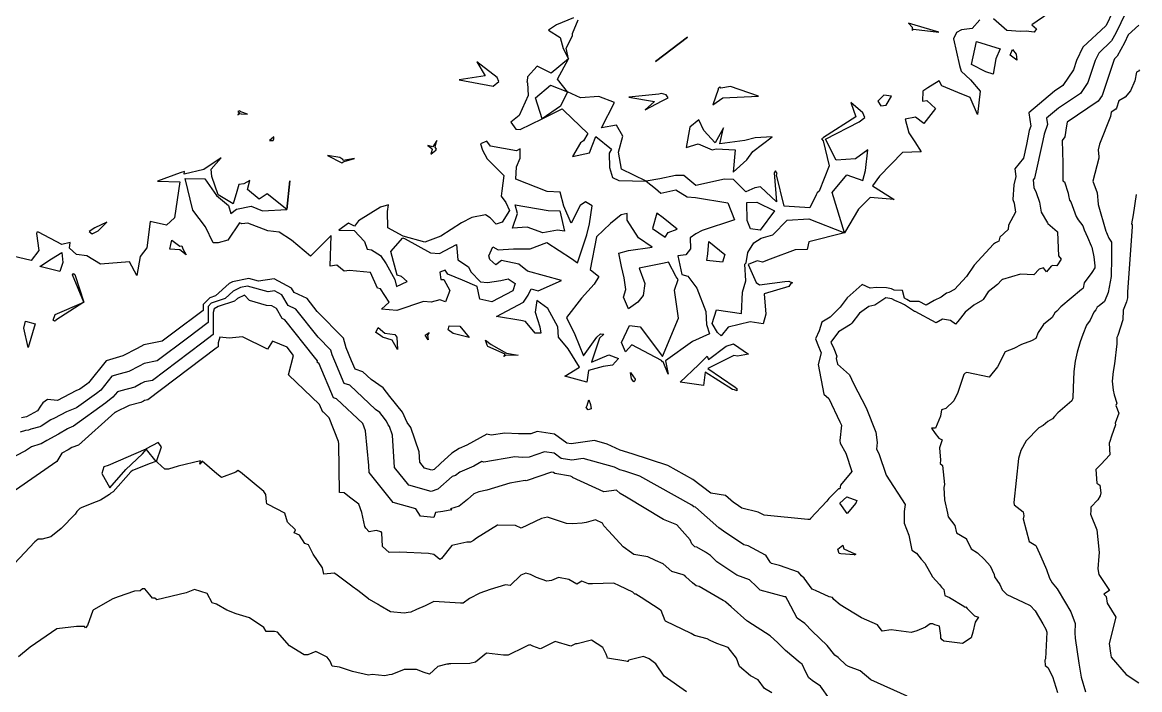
# Model space of a CAD drawing. Header units: inches. Extents: x 1412000 to 4237944, y 4931095 to 14792305.
# Drawn here: x 2824176.7 to 2824328.6, y 9862609.8 to 9862700.4 of the extents above; entities that cross this region are included whole.
import ezdxf

# ---------------------------------------------------------------- set-up
doc = ezdxf.new("R2010")
doc.units = ezdxf.units.IN
doc.header["$MEASUREMENT"] = 0

msp = doc.modelspace()

# ---------------------------------------------------------------- linework, layer by layer
for points in [[(2824327.33, 9862703.09), (2824325.31, 9862698.96), (2824324.74, 9862697.91), (2824322.99, 9862696.27), (2824322.52, 9862695.27), (2824321.52, 9862692.26), (2824320.52, 9862690.78), (2824317.55, 9862688.79), (2824315.92, 9862687.41), (2824316.03, 9862686.57), (2824315.59, 9862685.25), (2824315.42, 9862684.39), (2824314.25, 9862679.27), (2824314.07, 9862679.05), (2824314.18, 9862678.02), (2824314.51, 9862677.34), (2824314.96, 9862676.04), (2824315.18, 9862674.68), (2824316.02, 9862673.23), (2824316.07, 9862673.13), (2824316.09, 9862673.11), (2824317.37, 9862672.02), (2824317.39, 9862671.99), (2824317.4, 9862671.96), (2824317.54, 9862668.72), (2824317.88, 9862668.28), (2824317.29, 9862667.39), (2824316.75, 9862667.41), (2824316.52, 9862667.32), (2824315.89, 9862666.58), (2824315.5, 9862667.12), (2824314.9, 9862666.93), (2824314.16, 9862666.15), (2824312.37, 9862666.23), (2824309.94, 9862665.53), (2824309.89, 9862665.52), (2824309.77, 9862665.43), (2824309.24, 9862664.85), (2824307.99, 9862663.84), (2824307.31, 9862662.8), (2824307.22, 9862662.7), (2824306.01, 9862662.05), (2824304.83, 9862661.09), (2824304.22, 9862660.28), (2824303.87, 9862659.82), (2824303.55, 9862659.44), (2824302.86, 9862659.95), (2824301.77, 9862660.14), (2824300.92, 9862659.65), (2824298.04, 9862661.18), (2824297.98, 9862661.18), (2824296.59, 9862662.1), (2824296.16, 9862662.32), (2824295.29, 9862662.67), (2824294.87, 9862662.89), (2824294.09, 9862663.01), (2824292.59, 9862662.02), (2824291.74, 9862661.86), (2824290.48, 9862660.93), (2824289.47, 9862659.6), (2824289.27, 9862659.4), (2824287.64, 9862658.39), (2824286.59, 9862657.01), (2824287.01, 9862656.13), (2824287.42, 9862655.09), (2824287.34, 9862654.79), (2824287.49, 9862654.03), (2824289.11, 9862652.56), (2824289.66, 9862651.41), (2824291.41, 9862648.1), (2824292.69, 9862644.8), (2824292.87, 9862643.39), (2824292.81, 9862642.48), (2824293.14, 9862641.9), (2824294.1, 9862638.93), (2824296.7, 9862634.97), (2824296.56, 9862634.02), (2824296.57, 9862632.43), (2824297.19, 9862630.79), (2824297.6, 9862628.78), (2824298.23, 9862628.35), (2824298.86, 9862627.55), (2824299.37, 9862627.01), (2824300.39, 9862625.14), (2824301.38, 9862624.12), (2824301.62, 9862623.73), (2824301.96, 9862623.44), (2824302.07, 9862622.63), (2824302.74, 9862622.33), (2824304.68, 9862621.16), (2824304.86, 9862621.01), (2824304.95, 9862621.05), (2824305.14, 9862620.86), (2824306.13, 9862619.85), (2824306.66, 9862619.67), (2824306.21, 9862618.98), (2824305.88, 9862617.65), (2824305.68, 9862616.88), (2824304.49, 9862616.11), (2824301.97, 9862616.39), (2824301.71, 9862616.59), (2824301.54, 9862616.8), (2824301.54, 9862617.16), (2824301.34, 9862618.43), (2824300.74, 9862618.63), (2824300.44, 9862618.76), (2824300.08, 9862618.77), (2824299.47, 9862618.3), (2824298.29, 9862617.83), (2824297.49, 9862617.58), (2824294.8, 9862617.96), (2824293.59, 9862617.76), (2824292.94, 9862618.61), (2824291.47, 9862619.25), (2824290.78, 9862619.58), (2824287.88, 9862621.32), (2824286.99, 9862622.06), (2824286.83, 9862622.36), (2824286.37, 9862622.45), (2824284.5, 9862623.27), (2824284.05, 9862623.48), (2824282.96, 9862624.98), (2824282.6, 9862625.26), (2824282.19, 9862625.78), (2824279.64, 9862626.7), (2824278.52, 9862626.97), (2824278.35, 9862627.14), (2824277.74, 9862628.08), (2824277.72, 9862628.09), (2824275.34, 9862629.37), (2824274.77, 9862629.5), (2824272.01, 9862631.35), (2824271.38, 9862631.79), (2824268.22, 9862634.62), (2824267.99, 9862634.66), (2824267.71, 9862634.87), (2824260.64, 9862638.81), (2824258.61, 9862639.47), (2824257.93, 9862639.68), (2824257.19, 9862640.03), (2824252.93, 9862641.21), (2824251.38, 9862640.99), (2824249.93, 9862641.23), (2824248.98, 9862641.92), (2824247.67, 9862642.13), (2824245.59, 9862641.39), (2824244.67, 9862641.37), (2824243.67, 9862641.44), (2824239.44, 9862640.73), (2824239.19, 9862640.8), (2824238.07, 9862640.17), (2824236.18, 9862639.35), (2824235.6, 9862638.89), (2824235.15, 9862638.76), (2824233.2, 9862637.06), (2824232.27, 9862636.71), (2824229.27, 9862637.57), (2824227.32, 9862640.01), (2824227.02, 9862644.39), (2824226.62, 9862645.55), (2824226.44, 9862645.79), (2824226.22, 9862646.29), (2824225.61, 9862647.05), (2824225.29, 9862647.47), (2824224.71, 9862647.87), (2824221.22, 9862651.17), (2824220.48, 9862651.39), (2824219.18, 9862654.45), (2824218.83, 9862655.31), (2824218.66, 9862655.93), (2824216.94, 9862657.68), (2824213.91, 9862661.49), (2824212.85, 9862661.99), (2824211.99, 9862663.45), (2824211, 9862663.97), (2824210.14, 9862663.85), (2824207.32, 9862664.6), (2824206.38, 9862664.41), (2824205.38, 9862663.95), (2824204.27, 9862662.95), (2824202.4, 9862662.3), (2824201.97, 9862661.87), (2824201.98, 9862659.67), (2824199.16, 9862657.56), (2824195.06, 9862654.47), (2824193.28, 9862654.12), (2824192.62, 9862653.76), (2824191.21, 9862653.02), (2824190.02, 9862652.71), (2824188.88, 9862652.38), (2824187.38, 9862650.51), (2824186.8, 9862650.04), (2824184.1, 9862648.1), (2824182.71, 9862647.57), (2824181.09, 9862646.7), (2824180.62, 9862646.44), (2824179.31, 9862645.59), (2824179.11, 9862645.49), (2824177.87, 9862645.18), (2824177.57, 9862645.08), (2824177.17, 9862645.02), (2824176.44, 9862644.8)], [(2824251.62, 9862701.05), (2824249.31, 9862700.1), (2824248.21, 9862699.39), (2824249.82, 9862698.37), (2824250.24, 9862696.88), (2824250.93, 9862695.46), (2824248.6, 9862693.52), (2824246.67, 9862694.47), (2824245.38, 9862693.04), (2824245.32, 9862692.45), (2824245.27, 9862692.3), (2824245.38, 9862692.2), (2824245.46, 9862690.49), (2824244.23, 9862687.79), (2824243.13, 9862686.87), (2824243.81, 9862685.91), (2824244.38, 9862685.89), (2824247.39, 9862687.35), (2824250.08, 9862688.68), (2824250.32, 9862688.48), (2824253.57, 9862685.36), (2824252.98, 9862684.34), (2824252.6, 9862684.09), (2824251.51, 9862682.21), (2824253.81, 9862682.72), (2824254.18, 9862683.66), (2824254.64, 9862684.93), (2824256.78, 9862683.23), (2824256.46, 9862682.68), (2824256.54, 9862680.71), (2824256.93, 9862679.36), (2824257.77, 9862678.98), (2824261.5, 9862678.85), (2824262.79, 9862677.87), (2824263.51, 9862677.25), (2824265.51, 9862677.69), (2824267.06, 9862676.76), (2824268.19, 9862676.65), (2824272.62, 9862675.93), (2824273.49, 9862673.62), (2824269.13, 9862672.17), (2824268.27, 9862671.72), (2824267.5, 9862671.17), (2824267.52, 9862669.66), (2824266.91, 9862668.85), (2824265.8, 9862668.75), (2824266.33, 9862666.18), (2824267.17, 9862665.96), (2824268.4, 9862664.33), (2824269.59, 9862661.15), (2824269.71, 9862659.42), (2824270.09, 9862658.13), (2824267.81, 9862657.09), (2824264.11, 9862654.48), (2824264.47, 9862652.67), (2824263.79, 9862654.33), (2824263.71, 9862654.36), (2824263.57, 9862654.52), (2824259.54, 9862656.65), (2824258.7, 9862655.71), (2824258.15, 9862656.96), (2824259.23, 9862659.26), (2824260.67, 9862659.09), (2824263.72, 9862655.04), (2824265.9, 9862660.26), (2824265.34, 9862664.05), (2824265.85, 9862665.5), (2824265.57, 9862665.88), (2824264.54, 9862667.87), (2824263.96, 9862667.73), (2824260.54, 9862667.04), (2824261.34, 9862664.98), (2824261.11, 9862663.33), (2824260.36, 9862662.42), (2824259.1, 9862661.52), (2824258.43, 9862663.13), (2824258.73, 9862664.15), (2824258.53, 9862665.76), (2824258.15, 9862667.28), (2824257.8, 9862669.1), (2824259.1, 9862669.46), (2824262.3, 9862669.92), (2824260.45, 9862671.19), (2824258.92, 9862673.59), (2824258.92, 9862674.5), (2824258.12, 9862674.31), (2824256.67, 9862673.11), (2824254.73, 9862671.33), (2824253.88, 9862666.87), (2824255.05, 9862665.93), (2824254.42, 9862664.89), (2824252.73, 9862663), (2824250.68, 9862660.36), (2824251.83, 9862658.06), (2824252.98, 9862655.15), (2824254.8, 9862657.69), (2824255.29, 9862658.15), (2824255.74, 9862658.11), (2824255.14, 9862657.54), (2824254.05, 9862654.27), (2824256.41, 9862655.28), (2824257.76, 9862654.81), (2824256.91, 9862653.9), (2824255.65, 9862653.72), (2824253.66, 9862653.18), (2824253.43, 9862651.57), (2824250.45, 9862652.41), (2824252.42, 9862653.6), (2824250.91, 9862656.11), (2824249.59, 9862657.68), (2824249.48, 9862659.08), (2824248.13, 9862661.56), (2824246.64, 9862662.67), (2824246.44, 9862661.09), (2824247.05, 9862659.09), (2824247.19, 9862658.22), (2824246.4, 9862658.23), (2824245.12, 9862659.82), (2824244.47, 9862659.95), (2824241.17, 9862660.5), (2824244.81, 9862662.42), (2824245.45, 9862663.41), (2824245.86, 9862664.25), (2824246.84, 9862663.97), (2824249.98, 9862665.39), (2824245.38, 9862666.63), (2824244.19, 9862667.58), (2824241.84, 9862668.1), (2824241.07, 9862667.52), (2824240.25, 9862668.25), (2824240.12, 9862668.71), (2824240.67, 9862669.96), (2824241.37, 9862669.54), (2824243.49, 9862669.69), (2824245.76, 9862669.68), (2824247.99, 9862670.55), (2824251.36, 9862668.38), (2824252.19, 9862667.8), (2824253.45, 9862671.59), (2824253.8, 9862673.07), (2824254.18, 9862675.53), (2824253.27, 9862676.06), (2824252.52, 9862675.55), (2824251.29, 9862673.17), (2824250.33, 9862675.46), (2824249.8, 9862677.39), (2824248.05, 9862677.46), (2824243.81, 9862679.14), (2824243.88, 9862680.81), (2824244.36, 9862682.01), (2824244.39, 9862683.24), (2824243.89, 9862683), (2824240.36, 9862683.6), (2824239.86, 9862684.3), (2824239.01, 9862683.95), (2824239.25, 9862683.08), (2824239.91, 9862681.92), (2824242.15, 9862679.62), (2824241.89, 9862677.55), (2824241.81, 9862676.82), (2824242.41, 9862675.97), (2824242.91, 9862674.89), (2824241.95, 9862673.3), (2824241.1, 9862673.03), (2824240.28, 9862673.9), (2824239.66, 9862674.29), (2824237.83, 9862673.92), (2824236.39, 9862673.2), (2824233.59, 9862671.41), (2824231.44, 9862670.59), (2824228.49, 9862671.42), (2824226.39, 9862672.53), (2824226.33, 9862674.77), (2824226.48, 9862675.65), (2824225.4, 9862675.36), (2824222.41, 9862673.48), (2824221.86, 9862672.75), (2824221.06, 9862673.17), (2824219.73, 9862672.23), (2824221.83, 9862672.17), (2824223.24, 9862670.67), (2824223.61, 9862669.64), (2824224.16, 9862669.56), (2824225.38, 9862668.76), (2824226.16, 9862667.63), (2824227.34, 9862665.52), (2824227.59, 9862664.58), (2824229.01, 9862665.23), (2824228.24, 9862665.93), (2824227.68, 9862666.12), (2824226.8, 9862669.33), (2824228.45, 9862671.16), (2824228.75, 9862671.03), (2824232.21, 9862669.16), (2824233.42, 9862669.05), (2824235.73, 9862670.29), (2824235.9, 9862668.2), (2824237.36, 9862667.26), (2824237.69, 9862666.58), (2824238.99, 9862665.22), (2824239.94, 9862665.13), (2824241.73, 9862665.38), (2824242.73, 9862665.6), (2824243.71, 9862664.96), (2824243.39, 9862664), (2824240.53, 9862662.49), (2824238.89, 9862662.84), (2824238.54, 9862664.55), (2824236.56, 9862665.44), (2824234.57, 9862666.22), (2824234.18, 9862666.78), (2824233.47, 9862666.53), (2824233.62, 9862665.5), (2824234.01, 9862665.52), (2824234.8, 9862664.04), (2824234.24, 9862662.5), (2824233.46, 9862662.75), (2824232.29, 9862662.46), (2824231.26, 9862662.54), (2824227.6, 9862661.3), (2824225.53, 9862661.5), (2824226.58, 9862662.42), (2824225.42, 9862664.23), (2824224.98, 9862664.35), (2824224.03, 9862666.47), (2824221.19, 9862666.74), (2824220.48, 9862666.63), (2824219.46, 9862667.48), (2824218.58, 9862667.35), (2824218.71, 9862671.51), (2824215.89, 9862668.68), (2824213.29, 9862670.85), (2824211.61, 9862671.94), (2824210.09, 9862672.11), (2824207.37, 9862673.18), (2824206.56, 9862673.07), (2824206.22, 9862673.2), (2824204.65, 9862670.87), (2824203.33, 9862670.49), (2824202.65, 9862670.49), (2824201.62, 9862672.69), (2824199.9, 9862674.94), (2824198.87, 9862679.25), (2824201.54, 9862679.17), (2824203.1, 9862676.93), (2824204.74, 9862675.55), (2824205.08, 9862674.47), (2824205.81, 9862675.06), (2824207.83, 9862675.47), (2824209.36, 9862674.86), (2824212.65, 9862675), (2824213.09, 9862678.9), (2824212.65, 9862675), (2824209.99, 9862677.15), (2824208.89, 9862676.43), (2824207.32, 9862677.72), (2824207.63, 9862678.95), (2824206.85, 9862678.49), (2824206.13, 9862678.4), (2824205.9, 9862677.48), (2824205.37, 9862675.78), (2824203.34, 9862677.01), (2824202.48, 9862679.52), (2824202.38, 9862680.49), (2824203.73, 9862682.04), (2824201.4, 9862680.44), (2824198.73, 9862679.83), (2824198.75, 9862680.16), (2824198.2, 9862679.98), (2824195.11, 9862678.86), (2824198.14, 9862678.79), (2824197.43, 9862673.89), (2824196.33, 9862672.91), (2824194.1, 9862673.41), (2824193.63, 9862669.82), (2824192.75, 9862668.66), (2824192.3, 9862666.06), (2824191.27, 9862667.91), (2824187.35, 9862667.59), (2824185.5, 9862668.73), (2824184.08, 9862668.91), (2824183.13, 9862669.79), (2824183.24, 9862670.56), (2824182.09, 9862670.29), (2824178.91, 9862671.93), (2824178.68, 9862671.96), (2824178.65, 9862671.77), (2824178.99, 9862669.46), (2824177.95, 9862668.09), (2824174.68, 9862668.88)], [(2824324.74, 9862701.53), (2824324.13, 9862700.29), (2824323.96, 9862699.97), (2824320.84, 9862697.05), (2824320, 9862695.27), (2824319.58, 9862694), (2824318.12, 9862691.85), (2824316.98, 9862691.08), (2824313.52, 9862688.15), (2824313.76, 9862686.36), (2824313.55, 9862685.74), (2824313.18, 9862683.83), (2824312.76, 9862682), (2824311.61, 9862680.56), (2824311.73, 9862679.51), (2824311.46, 9862678.39), (2824311.34, 9862676.36), (2824311.49, 9862675.87), (2824311.68, 9862674.66), (2824310.73, 9862672.91), (2824310.68, 9862672.3), (2824309.55, 9862671.26), (2824309.42, 9862670.71), (2824308.96, 9862670.51), (2824308.72, 9862670.31), (2824306.06, 9862667.48), (2824305.04, 9862665.93), (2824303.38, 9862664.14), (2824302.62, 9862663.73), (2824302.31, 9862663.67), (2824301.6, 9862663.13), (2824300.64, 9862662.65), (2824299.56, 9862662.03), (2824298.59, 9862662.55), (2824297.39, 9862662.51), (2824296.93, 9862662.81), (2824296.6, 9862662.99), (2824296.35, 9862664.03), (2824295.2, 9862664.08), (2824294.83, 9862664.27), (2824294.17, 9862664.37), (2824292.78, 9862664.41), (2824291.92, 9862664.34), (2824290.84, 9862664.84), (2824288.81, 9862663.01), (2824287.85, 9862661.74), (2824286.5, 9862660.41), (2824285.39, 9862659.72), (2824284.99, 9862658.54), (2824284.52, 9862657.48), (2824284.91, 9862656.42), (2824285.16, 9862655.87), (2824285.29, 9862655.55), (2824284.89, 9862653.96), (2824285.66, 9862649.95), (2824286.32, 9862649.34), (2824287.84, 9862646.19), (2824288.04, 9862645.73), (2824287.84, 9862643.67), (2824287.88, 9862643.29), (2824288.65, 9862641.95), (2824289.46, 9862639.43), (2824287.93, 9862637.6), (2824287.84, 9862637.09), (2824287.63, 9862637.09), (2824286.32, 9862635.78), (2824286.05, 9862635.42), (2824283.83, 9862633.06), (2824283.79, 9862632.94), (2824283.47, 9862632.91), (2824277.54, 9862633.51), (2824276.74, 9862633.94), (2824274.52, 9862634.45), (2824273.58, 9862635.08), (2824273.37, 9862635.23), (2824272.29, 9862636.2), (2824270.28, 9862636.51), (2824267.83, 9862638.36), (2824264.44, 9862640.25), (2824259.6, 9862641.84), (2824257.96, 9862642.35), (2824256.18, 9862643.17), (2824254.47, 9862643.65), (2824251.31, 9862643.2), (2824250.74, 9862643.29), (2824249.05, 9862644.52), (2824246.71, 9862644.89), (2824245.83, 9862644.58), (2824244.13, 9862644.54), (2824242.28, 9862644.67), (2824240.46, 9862644.36), (2824239.86, 9862644.53), (2824237.11, 9862643), (2824236.09, 9862642.56), (2824235.1, 9862641.95), (2824233.57, 9862640.52), (2824232.68, 9862639.74), (2824232.38, 9862639.63), (2824231.4, 9862639.91), (2824230.76, 9862640.7), (2824230.67, 9862642.13), (2824229.53, 9862645.41), (2824229.01, 9862646.09), (2824228.41, 9862647.49), (2824226.69, 9862649.62), (2824225.78, 9862650.82), (2824224.13, 9862651.94), (2824223.01, 9862653), (2824221.94, 9862653.32), (2824221.44, 9862654.49), (2824220.73, 9862656.26), (2824220.37, 9862657.54), (2824216.81, 9862661.17), (2824215.42, 9862662.92), (2824213.67, 9862663.74), (2824213.32, 9862664.33), (2824210.93, 9862665.59), (2824208.84, 9862665.28), (2824207.5, 9862665.64), (2824205.31, 9862665.19), (2824204.82, 9862664.96), (2824202.98, 9862663.31), (2824202.21, 9862663.05), (2824201.29, 9862662.11), (2824201.3, 9862661.32), (2824197.2, 9862658.25), (2824195.71, 9862657.13), (2824193.25, 9862656.64), (2824192.34, 9862656.14), (2824190.4, 9862655.13), (2824189.94, 9862655.01), (2824188.11, 9862654.49), (2824185.72, 9862651.49), (2824185.51, 9862651.32), (2824184.53, 9862650.62), (2824184.02, 9862650.42), (2824181.52, 9862649.09), (2824180.16, 9862649.24), (2824179.52, 9862648.77), (2824179.18, 9862648.33), (2824178.81, 9862647.69), (2824177.29, 9862646.86), (2824176.63, 9862646.72)], [(2824306.82, 9862700.77), (2824305.79, 9862699.62), (2824304.33, 9862699.44), (2824303.65, 9862699.05), (2824303.26, 9862698.21), (2824304.09, 9862694.56), (2824304.32, 9862693.79), (2824305.58, 9862692.62), (2824306.89, 9862691.11), (2824306.53, 9862687.9), (2824305.53, 9862690.23), (2824303.86, 9862690.93), (2824301.68, 9862691.82), (2824301.31, 9862692.48), (2824299.76, 9862691.56), (2824299.09, 9862691.11), (2824299.07, 9862689.74), (2824299.64, 9862689.84), (2824300.81, 9862688.74), (2824299.24, 9862686.68), (2824298.1, 9862687.54), (2824296.68, 9862687.27), (2824297.18, 9862685.43), (2824298.02, 9862684.23), (2824298.88, 9862682.86), (2824296.33, 9862682.75), (2824293.21, 9862679.54), (2824292.25, 9862678.23), (2824295.2, 9862676.37), (2824291.95, 9862676.67), (2824290.36, 9862675.08), (2824288.43, 9862671.86), (2824286.79, 9862677.35), (2824288.75, 9862679.75), (2824290.94, 9862678.98), (2824291.32, 9862680.31), (2824291.63, 9862683.12), (2824289.93, 9862681.89), (2824287.34, 9862681.72), (2824285.85, 9862684.58), (2824290.43, 9862686.91), (2824291.2, 9862687.53), (2824290.96, 9862688.13), (2824289.3, 9862689.57), (2824289.97, 9862687.62), (2824285.58, 9862684.78), (2824285.5, 9862684.72), (2824285.32, 9862684.62), (2824285.56, 9862684.36), (2824286.38, 9862680.96), (2824285.02, 9862677.49), (2824284.74, 9862677.28), (2824284.62, 9862677.01), (2824283.72, 9862675.27), (2824280.27, 9862675.46), (2824279.22, 9862679.75), (2824279.28, 9862679.9), (2824279.08, 9862680.26), (2824278.95, 9862680.1), (2824278.89, 9862679.98), (2824279.21, 9862676.07), (2824277.02, 9862678.08), (2824276.26, 9862677.97), (2824275.04, 9862677.41), (2824273.37, 9862679.09), (2824272.13, 9862679.16), (2824268.24, 9862678.26), (2824266.63, 9862679.65), (2824265.5, 9862679.65), (2824263.36, 9862679.18), (2824261.5, 9862678.85), (2824258.17, 9862680.49), (2824257.75, 9862682.8), (2824258.35, 9862685), (2824257.45, 9862686.48), (2824255.45, 9862686.12), (2824257.18, 9862689.54), (2824255.08, 9862690.36), (2824252.58, 9862690.18), (2824250.8, 9862690.98), (2824249.44, 9862692.73), (2824250.93, 9862695.46), (2824250.65, 9862696.91), (2824251.51, 9862698.6), (2824251.48, 9862698.92), (2824252.24, 9862700.78)], [(2824298.05, 9862700.06), (2824297.13, 9862700.31), (2824297.63, 9862699.8), (2824297.64, 9862699.33), (2824297.81, 9862699.53), (2824301.29, 9862699.1), (2824298.05, 9862700.06)], [(2824316.24, 9862701.68), (2824313.9, 9862700.12), (2824314.55, 9862699.56), (2824314.23, 9862699.08), (2824313.12, 9862699.22), (2824312.37, 9862699.2), (2824310.49, 9862699.31), (2824308.69, 9862700.93)], [(2824328.43, 9862700.03), (2824327.02, 9862698.72), (2824326.5, 9862697.64), (2824325.52, 9862695.84), (2824325.15, 9862695.49), (2824325.04, 9862695.27), (2824323.46, 9862690.52), (2824322.92, 9862689.72), (2824318.71, 9862686.89), (2824318.62, 9862686.37), (2824318.37, 9862684.88), (2824318.04, 9862684.4), (2824318.12, 9862681.32), (2824318.11, 9862678.93), (2824318.36, 9862678.79), (2824318.85, 9862677.25), (2824318.91, 9862676.93), (2824319.02, 9862676.31), (2824319.22, 9862676.06), (2824319.92, 9862674.08), (2824320.22, 9862673.63), (2824320.86, 9862672.8), (2824321.01, 9862672.27), (2824321.45, 9862671.26), (2824321.96, 9862670.09), (2824322, 9862669.98), (2824322.04, 9862669.92), (2824322.32, 9862668.58), (2824322.49, 9862667.37), (2824322.45, 9862667.1), (2824322.05, 9862666.45), (2824321.01, 9862665.06), (2824320.89, 9862664.32), (2824320.79, 9862664.26), (2824320.64, 9862664.17), (2824317.86, 9862661.81), (2824317.3, 9862661.24), (2824317.02, 9862661), (2824316.69, 9862660.36), (2824315.49, 9862659.41), (2824314.78, 9862658.32), (2824314.45, 9862657.51), (2824313.86, 9862657.17), (2824312.5, 9862656.68), (2824311.45, 9862656.13), (2824310.27, 9862655.7), (2824309.25, 9862653.64), (2824308.11, 9862652.26), (2824305.09, 9862652.9), (2824304.84, 9862652.79), (2824304.68, 9862652.64), (2824303.83, 9862650.19), (2824303.3, 9862649.05), (2824302.23, 9862648), (2824301.62, 9862647.81), (2824301.48, 9862646.95), (2824300.83, 9862645.32), (2824300.28, 9862645.35), (2824300.76, 9862644.6), (2824301.28, 9862643.98), (2824301.71, 9862643.76), (2824301.38, 9862642.64), (2824301.51, 9862640.97), (2824301.43, 9862640.53), (2824301.72, 9862640.32), (2824301.77, 9862640.25), (2824302.03, 9862637.67), (2824301.93, 9862637.26), (2824302.05, 9862635.62), (2824302.44, 9862633.8), (2824302.52, 9862633.29), (2824303.45, 9862632.11), (2824303.68, 9862631.14), (2824304.98, 9862630.35), (2824305.01, 9862630.29), (2824305.04, 9862630.25), (2824305.66, 9862628.95), (2824306.51, 9862628.4), (2824307.47, 9862627.5), (2824308.26, 9862626.65), (2824308.81, 9862625.44), (2824308.85, 9862625.13), (2824309.57, 9862624.12), (2824309.88, 9862623.38), (2824310.53, 9862622.76), (2824312.73, 9862621.69), (2824313.7, 9862621.26), (2824314.35, 9862620.51), (2824315.39, 9862618.74), (2824315.82, 9862618.02), (2824315.96, 9862617.62), (2824315.78, 9862614.03), (2824315.67, 9862613.85), (2824315.7, 9862613.11), (2824316.06, 9862612.85), (2824316.71, 9862611.63), (2824317.4, 9862609.46)], [(2824267.13, 9862698.41), (2824262.78, 9862695.13), (2824267.13, 9862698.41)], [(2824306.37, 9862697.85), (2824309.61, 9862696.86), (2824309.02, 9862695.5), (2824308.64, 9862693.4), (2824307.64, 9862693.71), (2824305.73, 9862694.7), (2824306.37, 9862697.85)], [(2824310.96, 9862695.96), (2824311.3, 9862696.74), (2824311.78, 9862696.13), (2824311.88, 9862695.31), (2824310.96, 9862695.96)], [(2824239.62, 9862693.16), (2824236.08, 9862692.62), (2824240.73, 9862691.78), (2824241.47, 9862692.42), (2824241.25, 9862692.96), (2824238.48, 9862695.08), (2824239.62, 9862693.16)], [(2824328.56, 9862693.97), (2824328.41, 9862693.82), (2824328.15, 9862693.65), (2824327.91, 9862692.5), (2824327.3, 9862691.13), (2824326.59, 9862690.26), (2824325.74, 9862689.8), (2824325.4, 9862688.78), (2824325.32, 9862688.66), (2824324.69, 9862688.23), (2824324.59, 9862687.67), (2824323.12, 9862683.88), (2824322.92, 9862683.11), (2824323.02, 9862682.19), (2824323.02, 9862682.14), (2824322.99, 9862681.99), (2824322.18, 9862678.86), (2824322.78, 9862677.27), (2824322.91, 9862675.76), (2824322.91, 9862675.72), (2824322.92, 9862675.7), (2824323.96, 9862672.09), (2824324.05, 9862671.89), (2824324.15, 9862671.66), (2824324.35, 9862671.14), (2824324.74, 9862670.59), (2824324.72, 9862668.77), (2824324.72, 9862668.74), (2824324.72, 9862668.66), (2824324.72, 9862668.48), (2824324.69, 9862665.91), (2824324.27, 9862663.75), (2824323.76, 9862662.51), (2824323.05, 9862661.96), (2824322.77, 9862661.76), (2824322.6, 9862661.42), (2824322.33, 9862661.07), (2824321.85, 9862660), (2824321.35, 9862659.32), (2824320.82, 9862658.05), (2824320.47, 9862657.05), (2824320.06, 9862655.66), (2824319.81, 9862654.43), (2824319.6, 9862653.01), (2824319.52, 9862650.8), (2824319.47, 9862649.42), (2824319.33, 9862649.04), (2824317.43, 9862647.41), (2824316.99, 9862646.91), (2824316.7, 9862646.61), (2824316.08, 9862646.24), (2824315.47, 9862645.71), (2824314.84, 9862645.38), (2824313.13, 9862643.61), (2824312.4, 9862642.32), (2824312.08, 9862641.21), (2824311.46, 9862635.23), (2824311.53, 9862634.92), (2824312.72, 9862633.97), (2824312.83, 9862633.41), (2824312.72, 9862633.02), (2824313.53, 9862629.93), (2824314.43, 9862629.38), (2824314.56, 9862629.2), (2824315.14, 9862627.89), (2824315.88, 9862626.16), (2824316.29, 9862624.97), (2824316.67, 9862624.32), (2824317.35, 9862623.53), (2824317.48, 9862623.3), (2824319.2, 9862620.41), (2824319.8, 9862618.8), (2824319.73, 9862617.54), (2824319.79, 9862616.82), (2824320.3, 9862613.41), (2824320.41, 9862612.61), (2824320.61, 9862611.5), (2824321.21, 9862609.52)], [(2824247.39, 9862687.35), (2824246.45, 9862690.18), (2824248.51, 9862691.89), (2824250.8, 9862690.98), (2824249.84, 9862689.06), (2824247.39, 9862687.35)], [(2824271.27, 9862691.31), (2824270.57, 9862689.24), (2824271.93, 9862690.17), (2824276.75, 9862690.39), (2824272.98, 9862691.73), (2824271.66, 9862691.52), (2824271.49, 9862691.68), (2824271.27, 9862691.47), (2824271.27, 9862691.31)], [(2824264.47, 9862690.19), (2824264.2, 9862690.59), (2824263.6, 9862690.77), (2824263.23, 9862690.67), (2824259.16, 9862690.27), (2824262.65, 9862689.69), (2824261.37, 9862688.55), (2824263.66, 9862689.79), (2824264.47, 9862690.19)], [(2824294.13, 9862689.17), (2824294.83, 9862690.39), (2824293.78, 9862690.53), (2824292.96, 9862689.74), (2824293.39, 9862689.09), (2824294.13, 9862689.17)], [(2824206, 9862688.33), (2824206.23, 9862688.18), (2824206.03, 9862687.89), (2824206.32, 9862688.05), (2824206.45, 9862688.03), (2824207.31, 9862687.95), (2824206.55, 9862688.24), (2824206.42, 9862688.29), (2824206.29, 9862688.43), (2824206, 9862688.33)], [(2824267.43, 9862686.2), (2824266.93, 9862683.42), (2824268.58, 9862683.93), (2824270.46, 9862683.14), (2824271.01, 9862683.27), (2824273.61, 9862683.11), (2824273.31, 9862680.07), (2824275.18, 9862681.78), (2824276.01, 9862682.9), (2824278.63, 9862684.88), (2824276.31, 9862684.74), (2824274.89, 9862684.41), (2824271.51, 9862683.95), (2824272.03, 9862686.09), (2824270.88, 9862684.06), (2824269.35, 9862685.76), (2824268.65, 9862687.2), (2824267.43, 9862686.2)], [(2824210.92, 9862684.91), (2824210.54, 9862684.59), (2824210.33, 9862684.41), (2824210.64, 9862684.41), (2824210.82, 9862684.39), (2824210.92, 9862684.62), (2824210.92, 9862684.91)], [(2824232.36, 9862683.3), (2824232.42, 9862683.17), (2824232.22, 9862682.52), (2824232.92, 9862683.08), (2824232.99, 9862683.23), (2824232.85, 9862683.5), (2824233.05, 9862684.39), (2824232.51, 9862683.53), (2824231.83, 9862683.73), (2824232.36, 9862683.3)], [(2824220.26, 9862681.45), (2824220.45, 9862681.53), (2824221.87, 9862681.96), (2824220.33, 9862681.67), (2824220.27, 9862681.83), (2824219.87, 9862682.08), (2824218.22, 9862682.34), (2824220.15, 9862681.38), (2824220.26, 9862681.45)], [(2824276.54, 9862676.04), (2824278.92, 9862674.82), (2824276.99, 9862672.23), (2824275.66, 9862672.41), (2824275.24, 9862673.54), (2824275.16, 9862675.98), (2824276.54, 9862676.04)], [(2824328.09, 9862677.06), (2824327.67, 9862674.3), (2824327.44, 9862673.06), (2824327.52, 9862672.94), (2824327.54, 9862672.73), (2824326.9, 9862663.78), (2824326.89, 9862663.04), (2824326.79, 9862662.5), (2824326.32, 9862661.35), (2824326.27, 9862660.05), (2824325.6, 9862657.91), (2824325.47, 9862657.62), (2824325.48, 9862656.76), (2824325.16, 9862654.07), (2824324.95, 9862653.01), (2824324.84, 9862651.69), (2824324.94, 9862650.49), (2824325.11, 9862649.84), (2824325.45, 9862648.73), (2824325.32, 9862648.4), (2824325.73, 9862647.37), (2824325.22, 9862646), (2824325.28, 9862645.77), (2824324.73, 9862644.26), (2824324.51, 9862643.52), (2824324.41, 9862643.28), (2824324.5, 9862641.73), (2824323.3, 9862640.39), (2824322.62, 9862639.72), (2824322.72, 9862637.85), (2824323.13, 9862637.59), (2824323.3, 9862636.57), (2824323.21, 9862636.15), (2824323.18, 9862636.13), (2824322.88, 9862635.61), (2824321.91, 9862634.62), (2824321.93, 9862634.12), (2824321.9, 9862633.67), (2824322.76, 9862631.54), (2824322.89, 9862630.22), (2824323.06, 9862628.47), (2824323.03, 9862627.97), (2824322.86, 9862626.25), (2824322.91, 9862626.01), (2824322.9, 9862625.96), (2824323.03, 9862625.44), (2824324.45, 9862623.27), (2824323.7, 9862622.8), (2824324.03, 9862622.48), (2824324.14, 9862621.56), (2824325.34, 9862619.68), (2824324.4, 9862616.11), (2824324.58, 9862614.8), (2824324.68, 9862614.24), (2824326.71, 9862611.87), (2824328.43, 9862610.73)], [(2824248.18, 9862674.9), (2824249.75, 9862674.84), (2824250.39, 9862672.09), (2824249.44, 9862672.23), (2824247.47, 9862671.87), (2824245.34, 9862672.61), (2824243.33, 9862672.49), (2824244.03, 9862674.5), (2824243.7, 9862675.67), (2824248.18, 9862674.9)], [(2824263.83, 9862673.88), (2824262.96, 9862674.51), (2824262.37, 9862672.46), (2824264.1, 9862671.26), (2824264.51, 9862671.89), (2824265.71, 9862672.37), (2824263.83, 9862673.88)], [(2824188.22, 9862673.29), (2824186.58, 9862672.52), (2824185.81, 9862672.03), (2824186.23, 9862671.71), (2824187.04, 9862672.12), (2824188.22, 9862673.29)], [(2824271.04, 9862661.41), (2824274.47, 9862660.9), (2824274.57, 9862663.82), (2824275.06, 9862665.33), (2824274.9, 9862667.59), (2824275.08, 9862667.77), (2824275.32, 9862669.17), (2824276.15, 9862670.5), (2824277.12, 9862671.14), (2824278.7, 9862671.6), (2824280.64, 9862673.58), (2824283.6, 9862673.74), (2824288.43, 9862671.86), (2824283.59, 9862670.65), (2824283.4, 9862669.57), (2824281.76, 9862669.55), (2824278.35, 9862668.3), (2824277.29, 9862667.89), (2824276.6, 9862668.06), (2824275.37, 9862667.56), (2824276.47, 9862665.13), (2824276.91, 9862664.81), (2824280.35, 9862665.25), (2824280.87, 9862665.27), (2824281.39, 9862665.07), (2824281.15, 9862664.96), (2824281.08, 9862664.85), (2824280.91, 9862664.58), (2824277.54, 9862663.56), (2824277.76, 9862660.79), (2824277.39, 9862659.49), (2824275.64, 9862659.77), (2824272.63, 9862659.04), (2824271.71, 9862657.89), (2824271.19, 9862658.32), (2824270.48, 9862659.55), (2824271.04, 9862661.41)], [(2824196.77, 9862669.65), (2824196.9, 9862670.26), (2824197.05, 9862670.86), (2824198.13, 9862670.05), (2824198.4, 9862670.07), (2824198.54, 9862669.66), (2824198.98, 9862668.87), (2824198.12, 9862669.53), (2824196.77, 9862669.65)], [(2824272.17, 9862668.93), (2824271.86, 9862667.86), (2824269.73, 9862668.11), (2824269.86, 9862669.01), (2824270.03, 9862670.66), (2824272.17, 9862668.93)], [(2824179.09, 9862667.29), (2824180.7, 9862668.32), (2824182.11, 9862669.18), (2824182.23, 9862667.81), (2824181.83, 9862666.62), (2824179.09, 9862667.29)], [(2824183.56, 9862666.13), (2824183.7, 9862666.31), (2824183.88, 9862666.21), (2824185.07, 9862662.42), (2824183.56, 9862666.13)], [(2824296.96, 9862608.96), (2824292.04, 9862611.17), (2824290.59, 9862612.38), (2824288.99, 9862612.96), (2824288.68, 9862613.16), (2824287.61, 9862614.19), (2824287.16, 9862614.52), (2824286.09, 9862615.8), (2824284.07, 9862617.78), (2824283.06, 9862618.79), (2824282, 9862619.53), (2824280.75, 9862621.91), (2824280.5, 9862622.41), (2824280.36, 9862622.45), (2824276.99, 9862623.33), (2824276.5, 9862623.85), (2824275.53, 9862624.73), (2824273.84, 9862625.39), (2824271.11, 9862627.19), (2824270.26, 9862628.05), (2824269.58, 9862628.5), (2824268.4, 9862629.16), (2824268.1, 9862629.22), (2824267.72, 9862629.61), (2824267.46, 9862630.15), (2824265.68, 9862632.22), (2824263.86, 9862632.92), (2824258.85, 9862635.96), (2824257.95, 9862636.47), (2824257.45, 9862636.92), (2824255.73, 9862636.7), (2824251.51, 9862638.63), (2824251.43, 9862638.7), (2824251.24, 9862638.82), (2824249.11, 9862639.18), (2824248.91, 9862639.33), (2824248.63, 9862639.37), (2824245.34, 9862638.21), (2824245.21, 9862638.2), (2824245.07, 9862638.21), (2824242.97, 9862637.86), (2824239.84, 9862636.89), (2824238.74, 9862636.67), (2824238.08, 9862636.4), (2824237.24, 9862635.64), (2824236.08, 9862634.72), (2824234.93, 9862634.39), (2824235.08, 9862634.25), (2824233.87, 9862634.01), (2824232.89, 9862633.87), (2824232.66, 9862633.19), (2824230.85, 9862633.4), (2824230.18, 9862634.37), (2824227.13, 9862635.24), (2824223.87, 9862639.32), (2824223.81, 9862640.26), (2824223.36, 9862644.98), (2824222.98, 9862645.97), (2824219.43, 9862649.33), (2824219.02, 9862649.45), (2824217.06, 9862654.06), (2824216.8, 9862654.31), (2824216.84, 9862654.47), (2824216.45, 9862654.96), (2824212.41, 9862660.06), (2824212.04, 9862660.23), (2824211.25, 9862661.56), (2824210.63, 9862661.93), (2824209.9, 9862661.97), (2824207.61, 9862662.68), (2824206.9, 9862663.38), (2824205.95, 9862662.94), (2824205.56, 9862662.59), (2824203.35, 9862661.83), (2824202.78, 9862661.52), (2824202.65, 9862661.05), (2824202.67, 9862658.03), (2824201.12, 9862656.87), (2824194.42, 9862651.82), (2824193.31, 9862651.6), (2824192.9, 9862651.38), (2824192.02, 9862650.92), (2824190.11, 9862650.41), (2824189.64, 9862650.28), (2824189.04, 9862649.52), (2824188.08, 9862648.75), (2824183.68, 9862645.59), (2824183.07, 9862645.35), (2824182.85, 9862645.22), (2824181.63, 9862644.52), (2824180.05, 9862643.67), (2824179.28, 9862643.2), (2824179.09, 9862643.14), (2824177.96, 9862642.8), (2824177.16, 9862642.27), (2824171.95, 9862639.57)], [(2824181.09, 9862659.84), (2824180.9, 9862659.99), (2824181.19, 9862660.75), (2824185.07, 9862662.42), (2824181.27, 9862660.01), (2824181.22, 9862659.92), (2824181.09, 9862659.84)], [(2824178.49, 9862659.52), (2824177.53, 9862656.3), (2824176.92, 9862658.93), (2824177.15, 9862659.86), (2824178.49, 9862659.52)], [(2824234.75, 9862659.21), (2824236.17, 9862659.16), (2824237.45, 9862657.64), (2824235.26, 9862658.2), (2824234.61, 9862658.69), (2824234.75, 9862659.21)], [(2824286.43, 9862608.6), (2824285.21, 9862610.31), (2824284.07, 9862611.08), (2824283.61, 9862611.44), (2824283.21, 9862612.22), (2824282.69, 9862613.27), (2824282.43, 9862613.46), (2824280.42, 9862615.16), (2824279.41, 9862616.18), (2824278.33, 9862617.14), (2824275.31, 9862619.08), (2824275.16, 9862619.17), (2824273.07, 9862621.05), (2824272.34, 9862621.7), (2824272.31, 9862621.73), (2824272.29, 9862621.74), (2824272.27, 9862621.75), (2824272.22, 9862621.81), (2824271.96, 9862621.94), (2824268.72, 9862623.84), (2824268.29, 9862623.92), (2824267.79, 9862624.34), (2824266.91, 9862625.15), (2824266.76, 9862625.34), (2824266.64, 9862625.35), (2824266.55, 9862625.4), (2824264.98, 9862625.87), (2824263.81, 9862626.92), (2824262.77, 9862627.36), (2824261.73, 9862627.88), (2824259.84, 9862628.19), (2824259.53, 9862628.38), (2824258.36, 9862629.2), (2824256.43, 9862631.33), (2824255.75, 9862632.09), (2824255.57, 9862632.43), (2824254.61, 9862632.87), (2824253.37, 9862632.5), (2824252.79, 9862632.42), (2824251.48, 9862632.33), (2824250.66, 9862632.37), (2824248.1, 9862633.23), (2824247.29, 9862633.07), (2824244.52, 9862631.73), (2824243.74, 9862632.11), (2824241.36, 9862632.15), (2824241.31, 9862632.15), (2824238.45, 9862630.38), (2824238.02, 9862630.07), (2824237.65, 9862629.85), (2824237.11, 9862629.83), (2824235.08, 9862629.4), (2824233.68, 9862627.63), (2824233.55, 9862627.52), (2824233.46, 9862627.48), (2824232.63, 9862628.16), (2824231.92, 9862628.31), (2824227.98, 9862628.51), (2824226.6, 9862628.47), (2824225.66, 9862629.25), (2824225.58, 9862631.12), (2824225.5, 9862631.26), (2824224.8, 9862631.45), (2824223.85, 9862631.26), (2824223.42, 9862631.73), (2824223.26, 9862631.98), (2824222.87, 9862633.87), (2824222.46, 9862635), (2824221.17, 9862635.95), (2824220.48, 9862636.56), (2824219.85, 9862636.58), (2824219.72, 9862643.21), (2824219.69, 9862643.53), (2824218.44, 9862646.74), (2824217.65, 9862647.49), (2824217.55, 9862647.52), (2824217.12, 9862648.56), (2824212.9, 9862652.58), (2824213.58, 9862655.2), (2824212.7, 9862656.32), (2824210.71, 9862657.15), (2824210.06, 9862656.07), (2824206.63, 9862657.72), (2824204.83, 9862657.56), (2824203.55, 9862657.7), (2824203.35, 9862656.94), (2824203.36, 9862656.39), (2824203.07, 9862656.18), (2824193.78, 9862649.17), (2824193.34, 9862649.08), (2824193.18, 9862648.99), (2824192.84, 9862648.82), (2824191.24, 9862648.39), (2824189.4, 9862647.49), (2824189.37, 9862647.47), (2824189.32, 9862647.44), (2824184.37, 9862643.01), (2824183.47, 9862642.72), (2824182.94, 9862642.41), (2824182.09, 9862641.95), (2824181.4, 9862640.81), (2824175.81, 9862636.89)], [(2824227.72, 9862656.02), (2824226.98, 9862657.28), (2824225.69, 9862657.7), (2824225.4, 9862657.92), (2824224.78, 9862658.31), (2824225.09, 9862659.01), (2824225.99, 9862658.25), (2824227.33, 9862658.07), (2824227.64, 9862657.7), (2824227.72, 9862656.02)], [(2824231.79, 9862657.98), (2824231.86, 9862657.33), (2824231.46, 9862657.97), (2824232.01, 9862658.31), (2824231.79, 9862657.98)], [(2824239.88, 9862656.62), (2824239.68, 9862657.3), (2824240.45, 9862656.71), (2824242.54, 9862655.53), (2824244.12, 9862655.25), (2824242.4, 9862655.22), (2824242.15, 9862655.06), (2824242.32, 9862655.37), (2824239.97, 9862656.42), (2824239.88, 9862656.62)], [(2824269.27, 9862651.13), (2824266.11, 9862651.58), (2824268.6, 9862653.91), (2824269.78, 9862655.11), (2824269.98, 9862654.66), (2824272.39, 9862656.45), (2824273.37, 9862656.76), (2824275.4, 9862655.4), (2824273.89, 9862655.11), (2824273.41, 9862655.21), (2824269.9, 9862653.45), (2824273.58, 9862650.89), (2824273.8, 9862650.71), (2824273.84, 9862650.41), (2824273.52, 9862650.53), (2824273.25, 9862650.57), (2824269.51, 9862652.94), (2824269.27, 9862651.13)], [(2824259.95, 9862651.74), (2824259.83, 9862651.61), (2824259.51, 9862652.03), (2824259.36, 9862652.9), (2824260.02, 9862651.98), (2824259.95, 9862651.74)], [(2824253.92, 9862648.54), (2824254.03, 9862647.96), (2824253.62, 9862647.83), (2824253.36, 9862648.12), (2824253.49, 9862648.43), (2824253.71, 9862649.16), (2824253.92, 9862648.54)], [(2824278.57, 9862609.37), (2824277.58, 9862609.99), (2824276.74, 9862611.14), (2824275.67, 9862611.69), (2824274.17, 9862612.98), (2824273.76, 9862614.08), (2824272.65, 9862615.56), (2824271.1, 9862616.07), (2824270.19, 9862616.51), (2824269.79, 9862616.73), (2824268.09, 9862617.17), (2824267.63, 9862617.45), (2824264.14, 9862619.11), (2824264.08, 9862619.16), (2824263.55, 9862620.58), (2824263.45, 9862620.61), (2824263.4, 9862620.67), (2824260.82, 9862622.36), (2824260.09, 9862622.81), (2824259.94, 9862622.78), (2824259.7, 9862623.05), (2824257.89, 9862623.94), (2824257.09, 9862624.28), (2824254.22, 9862624.18), (2824253.67, 9862624.19), (2824253.65, 9862624.2), (2824252.76, 9862624.55), (2824252.07, 9862624.14), (2824251.01, 9862624.77), (2824249.59, 9862625.04), (2824248.63, 9862624.66), (2824248.02, 9862624.55), (2824246.59, 9862625.05), (2824245.79, 9862625.46), (2824245.13, 9862625.64), (2824244.47, 9862625.36), (2824243.03, 9862623.95), (2824242.38, 9862624.06), (2824240.32, 9862623.44), (2824238.91, 9862622.93), (2824237.48, 9862622.19), (2824236.62, 9862621.58), (2824236.25, 9862621.56), (2824232.63, 9862621.79), (2824231.47, 9862621.21), (2824230.27, 9862620.73), (2824229.5, 9862620.34), (2824229.18, 9862620.28), (2824228.62, 9862620.21), (2824226.78, 9862620.41), (2824225.36, 9862621.19), (2824225.08, 9862621.37), (2824223.9, 9862622.07), (2824223.86, 9862622.06), (2824223.76, 9862622.14), (2824222.3, 9862623.27), (2824221.55, 9862623.83), (2824221.53, 9862623.85), (2824221.51, 9862623.86), (2824219.33, 9862625.49), (2824219.12, 9862625.65), (2824217.68, 9862625.49), (2824217.54, 9862626.35), (2824216.26, 9862628.21), (2824215.61, 9862629.5), (2824215.1, 9862629.68), (2824214.41, 9862630.78), (2824213.65, 9862631.14), (2824213.85, 9862631.51), (2824212.78, 9862632.58), (2824212.38, 9862633.8), (2824210.13, 9862634.98), (2824209.95, 9862635.06), (2824209.9, 9862635.33), (2824209.82, 9862636.33), (2824209.56, 9862636.71), (2824206.37, 9862639.34), (2824206, 9862639.59), (2824205.73, 9862639.36), (2824203.79, 9862638.61), (2824203.17, 9862639.13), (2824201.18, 9862640.84), (2824200.84, 9862640.45), (2824200.95, 9862640.88), (2824197.92, 9862640.18), (2824196.58, 9862639.78), (2824196.11, 9862639.75), (2824195.08, 9862640.68), (2824194.95, 9862640.81), (2824195.65, 9862642.81), (2824195.2, 9862643.38), (2824193.55, 9862642.54), (2824193.53, 9862642.5), (2824188.38, 9862640.27), (2824187.82, 9862640.06), (2824187.55, 9862639.16), (2824188.61, 9862637.25), (2824190.81, 9862639.71), (2824193.07, 9862641.86), (2824193.56, 9862642.44), (2824194.85, 9862640.81), (2824194.12, 9862640.54), (2824191.71, 9862639.56), (2824191.47, 9862639.38), (2824189.08, 9862636.7), (2824188.77, 9862636.5), (2824188.56, 9862636.34), (2824187.34, 9862635.54), (2824186.78, 9862635.32), (2824184.83, 9862634.55), (2824184.55, 9862634.4), (2824184.13, 9862634.03), (2824183.89, 9862633.64), (2824181.99, 9862631.69), (2824180.61, 9862630.56), (2824179.41, 9862630.27), (2824178.89, 9862630.25), (2824178.44, 9862629.9), (2824172.13, 9862623.24)], [(2824287.8, 9862635.13), (2824288.76, 9862636), (2824290.13, 9862635.49), (2824290.01, 9862635.16), (2824288.82, 9862633.75), (2824287.8, 9862635.13)], [(2824289.93, 9862628.25), (2824289.93, 9862628.19), (2824289.89, 9862628.07), (2824289.82, 9862628.14), (2824287.95, 9862628.28), (2824287.74, 9862628.33), (2824287.54, 9862628.89), (2824288.22, 9862629.45), (2824288.36, 9862628.93), (2824289.87, 9862628.28), (2824289.93, 9862628.25)], [(2824266.96, 9862609.53), (2824263.94, 9862611.65), (2824262.83, 9862613.32), (2824261.93, 9862613.99), (2824261.14, 9862614.34), (2824259.14, 9862613.81), (2824259.04, 9862613.72), (2824259.05, 9862613.64), (2824258.93, 9862613.66), (2824258.75, 9862613.71), (2824256.26, 9862614.1), (2824256.19, 9862614.3), (2824256.06, 9862614.63), (2824255.62, 9862615.54), (2824254.08, 9862616.55), (2824252.14, 9862616.04), (2824251.88, 9862616.04), (2824251.27, 9862615.73), (2824249.14, 9862616.36), (2824247.25, 9862615.41), (2824247.09, 9862615.35), (2824246.1, 9862615.72), (2824245.73, 9862615.92), (2824245.6, 9862615.87), (2824245.49, 9862615.88), (2824244.97, 9862615.61), (2824242.76, 9862614.52), (2824242.1, 9862614.49), (2824239.82, 9862614.78), (2824238.29, 9862613.56), (2824237.56, 9862613.38), (2824234.95, 9862613.31), (2824234.76, 9862613.32), (2824234.69, 9862613.31), (2824234.67, 9862613.29), (2824234.41, 9862613.27), (2824233.21, 9862612.98), (2824232.07, 9862611.92), (2824231.35, 9862612.16), (2824230.31, 9862612.56), (2824228.6, 9862612.54), (2824226.93, 9862611.87), (2824226.58, 9862611.84), (2824226.01, 9862611.72), (2824224.26, 9862611.86), (2824223.75, 9862611.77), (2824221.59, 9862612.3), (2824219.84, 9862612.86), (2824218.82, 9862613.02), (2824218.57, 9862613.68), (2824218.16, 9862614.24), (2824216.63, 9862614.99), (2824215.54, 9862614.54), (2824215.05, 9862614.53), (2824213.05, 9862615.78), (2824211.39, 9862617.62), (2824211, 9862617.71), (2824209.88, 9862617.71), (2824209.55, 9862618.25), (2824207.62, 9862619.58), (2824205.78, 9862620.14), (2824204.52, 9862620.62), (2824203.12, 9862621.45), (2824202.54, 9862621.63), (2824201.84, 9862622.9), (2824200.11, 9862623.41), (2824199, 9862622.96), (2824195.01, 9862622.04), (2824194.75, 9862622.24), (2824194.44, 9862622.25), (2824194.06, 9862622.7), (2824193.36, 9862623.52), (2824193.06, 9862623.52), (2824192.72, 9862623.25), (2824191.97, 9862623.19), (2824189.75, 9862622.45), (2824189.05, 9862622.14), (2824186.39, 9862620.66), (2824186.29, 9862620.56), (2824185.57, 9862618.53), (2824185.31, 9862618.22), (2824185.16, 9862618.38), (2824184.08, 9862618.41), (2824181.41, 9862618.07), (2824177.8, 9862615.59), (2824176.22, 9862614.29)]]:
    msp.add_lwpolyline(points)

doc.saveas('drawing.dxf')
